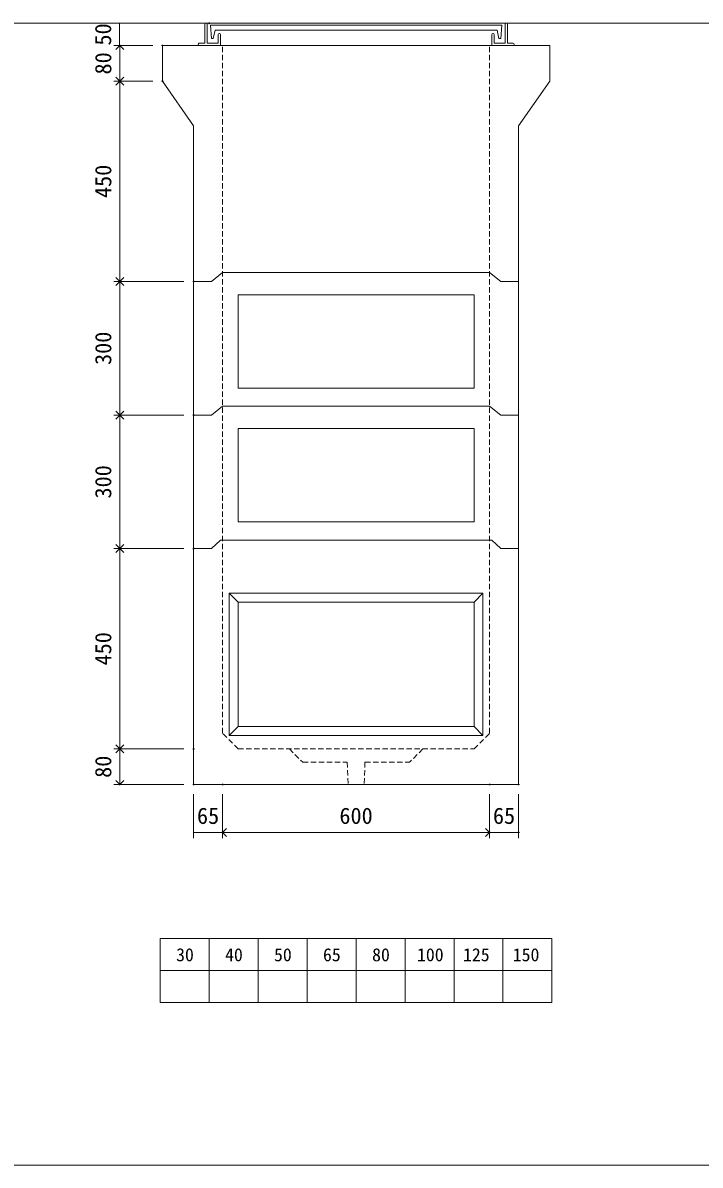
# Model space of a CAD drawing. Units: millimetres, scale not verified. Extents: x -4890 to 4890, y -2309 to 2309.
# Drawn here: x 1847 to 3368, y -1966 to 600 of the extents above; entities that cross this region are included whole.
import ezdxf
from ezdxf.enums import TextEntityAlignment as Align

# ---------------------------------------------------------------- set-up
doc = ezdxf.new("R2010")
doc.units = ezdxf.units.MM
doc.header["$LTSCALE"] = 10
doc.header["$PDMODE"] = 32
doc.header["$PDSIZE"] = 2
doc.linetypes.add('DASHED1', pattern=[1.8, 1.2, -0.6])
doc.linetypes.add('USER2', pattern=[50.8, 31.75, -6.35, 6.35, -6.35])
doc.layers.add('0-1_Defpoints', color=7, linetype='Continuous')
for name, color, linetype, lineweight in [('0-2_waku', 7, 'Continuous', 18), ('0-3_gaikei', 7, 'Continuous', 18), ('0-4_kakure', 7, 'DASHED1', 18), ('0-5_sunpou', 7, 'Continuous', 5), ('0-9_uchigawa', 6, 'Continuous', 18), ('0-B_futa', 3, 'Continuous', 18), ('0-C_GL', 4, 'Continuous', 18), ('0-E_文字１', 7, 'Continuous', 18), ('1-3_uchigawa2', 6, 'USER2', 18)]:
    doc.layers.add(name, color=color, linetype=linetype, lineweight=lineweight)
doc.styles.add('ＭＳ ゴシック', font='')
doc.styles.get('ＭＳ ゴシック').set_extended_font_data('MS Gothic')

# ---------------------------------------------------------------- blocks, each defined once
blk = doc.blocks.new('D81')
at = {"layer": '0-1_Defpoints'}
for p in [(3677.33, 1084.36), (3742.33, 1084.36), (3742.33, 976.89)]:
    blk.add_point(p, dxfattribs=at)
at = {"layer": '0-5_sunpou'}
for p, q in [((3677.33, 1062.36), (3677.33, 963.89)), ((3742.33, 1062.36), (3742.33, 963.89)), ((3677.33, 976.89), (3742.33, 976.89))]:
    blk.add_line(p, q, dxfattribs=at)
at = {"layer": '0-5_sunpou', "style": 'ＭＳ ゴシック'}
blk.add_text('65', height=36.66, dxfattribs=at).set_placement((3684.83, 984.89), align=Align.BOTTOM_LEFT)
blk = doc.blocks.new('_Open90')
at = {"layer": '0-5_sunpou'}
blk.add_line((0, 0), (-1, 0), dxfattribs=at)
blk.add_lwpolyline([(-0.5, 0.5), (0, 0), (-0.5, -0.5)], dxfattribs=at)
blk = doc.blocks.new('D82')
at = {"layer": '0-1_Defpoints'}
for p in [(3742.33, 1084.36), (4342.33, 1084.36), (4342.33, 976.89)]:
    blk.add_point(p, dxfattribs=at)
at = {"layer": '0-5_sunpou'}
for p, q in [((3742.33, 1062.36), (3742.33, 963.89)), ((4342.33, 1062.36), (4342.33, 963.89)), ((3760.33, 976.89), (4324.33, 976.89))]:
    blk.add_line(p, q, dxfattribs=at)
at = {"layer": '0-5_sunpou', "xscale": 18, "yscale": 18, "rotation": 180}
blk.add_blockref('_Open90', (3742.33, 976.89), dxfattribs=at)
at = {"layer": '0-5_sunpou', "xscale": 18, "yscale": 18}
blk.add_blockref('_Open90', (4342.33, 976.89), dxfattribs=at)
at = {"layer": '0-5_sunpou', "style": 'ＭＳ ゴシック'}
blk.add_text('600', height=36.66, dxfattribs=at).set_placement((4004.83, 984.89), align=Align.BOTTOM_LEFT)
blk = doc.blocks.new('D83')
at = {"layer": '0-1_Defpoints'}
for p in [(4342.33, 1084.36), (4407.33, 1084.36), (4407.33, 976.89)]:
    blk.add_point(p, dxfattribs=at)
at = {"layer": '0-5_sunpou'}
for p, q in [((4342.33, 1062.36), (4342.33, 963.89)), ((4407.33, 1062.36), (4407.33, 963.89)), ((4342.33, 976.89), (4407.33, 976.89))]:
    blk.add_line(p, q, dxfattribs=at)
at = {"layer": '0-5_sunpou', "style": 'ＭＳ ゴシック'}
blk.add_text('65', height=36.66, dxfattribs=at).set_placement((4349.83, 984.89), align=Align.BOTTOM_LEFT)
blk = doc.blocks.new('D52')
at = {"layer": '0-1_Defpoints'}
for p in [(3607.33, 2744.36), (3511.3, 2664.36), (3607.33, 2664.36)]:
    blk.add_point(p, dxfattribs=at)
at = {"layer": '0-5_sunpou'}
for p, q in [((3585.33, 2744.36), (3498.3, 2744.36)), ((3511.3, 2726.36), (3511.3, 2682.36)), ((3585.33, 2664.36), (3498.3, 2664.36))]:
    blk.add_line(p, q, dxfattribs=at)
at = {"layer": '0-5_sunpou', "xscale": 18, "yscale": 18}
for p, rotation in [((3511.3, 2744.36), 90), ((3511.3, 2664.36), 270)]:
    blk.add_blockref('_Open90', p, dxfattribs=dict(at, rotation=rotation))
at = {"layer": '0-5_sunpou', "style": 'ＭＳ ゴシック'}
blk.add_text('80', height=36.66, rotation=90, dxfattribs=at).set_placement((3503.3, 2679.36), align=Align.BOTTOM_LEFT)
blk = doc.blocks.new('D53')
at = {"layer": '0-1_Defpoints'}
for p in [(3607.33, 2664.36), (3511.3, 2214.36), (3677.33, 2214.36)]:
    blk.add_point(p, dxfattribs=at)
at = {"layer": '0-5_sunpou'}
for p, q in [((3585.33, 2664.36), (3498.3, 2664.36)), ((3511.3, 2646.36), (3511.3, 2232.36)), ((3655.33, 2214.36), (3498.3, 2214.36))]:
    blk.add_line(p, q, dxfattribs=at)
at = {"layer": '0-5_sunpou', "xscale": 18, "yscale": 18}
for p, rotation in [((3511.3, 2664.36), 90), ((3511.3, 2214.36), 270)]:
    blk.add_blockref('_Open90', p, dxfattribs=dict(at, rotation=rotation))
at = {"layer": '0-5_sunpou', "style": 'ＭＳ ゴシック'}
blk.add_text('450', height=36.66, rotation=90, dxfattribs=at).set_placement((3503.3, 2401.86), align=Align.BOTTOM_LEFT)
blk = doc.blocks.new('D54')
at = {"layer": '0-1_Defpoints'}
for p in [(3677.33, 2214.36), (3511.3, 1914.36), (3677.33, 1914.36)]:
    blk.add_point(p, dxfattribs=at)
at = {"layer": '0-5_sunpou'}
for p, q in [((3655.33, 2214.36), (3498.3, 2214.36)), ((3511.3, 2196.36), (3511.3, 1932.36)), ((3655.33, 1914.36), (3498.3, 1914.36))]:
    blk.add_line(p, q, dxfattribs=at)
at = {"layer": '0-5_sunpou', "xscale": 18, "yscale": 18}
for p, rotation in [((3511.3, 2214.36), 90), ((3511.3, 1914.36), 270)]:
    blk.add_blockref('_Open90', p, dxfattribs=dict(at, rotation=rotation))
at = {"layer": '0-5_sunpou', "style": 'ＭＳ ゴシック'}
blk.add_text('300', height=36.66, rotation=90, dxfattribs=at).set_placement((3503.3, 2026.86), align=Align.BOTTOM_LEFT)
blk = doc.blocks.new('D55')
at = {"layer": '0-1_Defpoints'}
for p in [(3677.33, 1164.36), (3511.3, 1084.36), (3677.33, 1084.36)]:
    blk.add_point(p, dxfattribs=at)
at = {"layer": '0-5_sunpou'}
for p, q in [((3655.33, 1164.36), (3498.3, 1164.36)), ((3511.3, 1146.36), (3511.3, 1102.36)), ((3655.33, 1084.36), (3498.3, 1084.36))]:
    blk.add_line(p, q, dxfattribs=at)
at = {"layer": '0-5_sunpou', "xscale": 18, "yscale": 18}
for p, rotation in [((3511.3, 1164.36), 90), ((3511.3, 1084.36), 270)]:
    blk.add_blockref('_Open90', p, dxfattribs=dict(at, rotation=rotation))
at = {"layer": '0-5_sunpou', "style": 'ＭＳ ゴシック'}
blk.add_text('80', height=36.66, rotation=90, dxfattribs=at).set_placement((3503.3, 1099.36), align=Align.BOTTOM_LEFT)
blk = doc.blocks.new('D65')
at = {"layer": '0-1_Defpoints'}
for p in [(3712.33, 2794.36), (3511.03, 2744.36), (3607.33, 2744.36)]:
    blk.add_point(p, dxfattribs=at)
at = {"layer": '0-5_sunpou'}
for p, q in [((3690.33, 2794.36), (3498.03, 2794.36)), ((3511.03, 2794.36), (3511.03, 2744.36)), ((3585.33, 2744.36), (3498.03, 2744.36))]:
    blk.add_line(p, q, dxfattribs=at)
at = {"layer": '0-5_sunpou', "style": 'ＭＳ ゴシック'}
blk.add_text('50', height=36.66, rotation=90, dxfattribs=at).set_placement((3503.03, 2744.36), align=Align.BOTTOM_LEFT)
blk = doc.blocks.new('D48')
at = {"layer": '0-1_Defpoints'}
for p in [(3677.33, 1914.36), (3511.3, 1614.36), (3677.33, 1614.36)]:
    blk.add_point(p, dxfattribs=at)
at = {"layer": '0-5_sunpou'}
for p, q in [((3655.33, 1914.36), (3498.3, 1914.36)), ((3511.3, 1896.36), (3511.3, 1632.36)), ((3655.33, 1614.36), (3498.3, 1614.36))]:
    blk.add_line(p, q, dxfattribs=at)
at = {"layer": '0-5_sunpou', "xscale": 18, "yscale": 18}
for p, rotation in [((3511.3, 1914.36), 90), ((3511.3, 1614.36), 270)]:
    blk.add_blockref('_Open90', p, dxfattribs=dict(at, rotation=rotation))
at = {"layer": '0-5_sunpou', "style": 'ＭＳ ゴシック'}
blk.add_text('300', height=36.66, rotation=90, dxfattribs=at).set_placement((3503.3, 1726.86), align=Align.BOTTOM_LEFT)
blk = doc.blocks.new('D49')
at = {"layer": '0-1_Defpoints'}
for p in [(3677.33, 1614.36), (3511.3, 1164.36), (3677.33, 1164.36)]:
    blk.add_point(p, dxfattribs=at)
at = {"layer": '0-5_sunpou'}
for p, q in [((3655.33, 1614.36), (3498.3, 1614.36)), ((3511.3, 1596.36), (3511.3, 1182.36)), ((3655.33, 1164.36), (3498.3, 1164.36))]:
    blk.add_line(p, q, dxfattribs=at)
at = {"layer": '0-5_sunpou', "xscale": 18, "yscale": 18}
for p, rotation in [((3511.3, 1614.36), 90), ((3511.3, 1164.36), 270)]:
    blk.add_blockref('_Open90', p, dxfattribs=dict(at, rotation=rotation))
at = {"layer": '0-5_sunpou', "style": 'ＭＳ ゴシック'}
blk.add_text('450', height=36.66, rotation=90, dxfattribs=at).set_placement((3503.3, 1351.86), align=Align.BOTTOM_LEFT)

msp = doc.modelspace()

# ---------------------------------------------------------------- linework, layer by layer
at = {"layer": '0-2_waku'}
for p, q in [((2155.33, -1456.81), (2155.33, -1600.81)), ((2155.33, -1456.81), (2155.33, -1600.81)), ((2155.33, -1456.81), (2155.33, -1600.81)), ((2155.33, -1456.81), (2155.33, -1600.81)), ((2155.33, -1456.81), (3035.33, -1456.81)), ((2265.33, -1456.81), (2265.33, -1600.81)), ((2375.33, -1456.81), (2375.33, -1600.81)), ((2375.33, -1456.81), (2375.33, -1600.81)), ((2485.33, -1456.81), (2485.33, -1600.81)), ((2595.33, -1456.81), (2595.33, -1600.81)), ((2705.33, -1456.81), (2705.33, -1600.81)), ((2815.33, -1456.81), (2815.33, -1600.81)), ((2925.33, -1456.81), (2925.33, -1600.81)), ((3035.33, -1456.81), (3035.33, -1600.81)), ((2155.33, -1528.81), (3035.33, -1528.81)), ((2155.33, -1600.81), (3035.33, -1600.81)), ((-1229.67, -1965.81), (4890.33, -1965.81)), ((-1229.67, -1965.81), (4890.33, -1965.81))]:
    msp.add_line(p, q, dxfattribs=at)
at = {"layer": '0-3_gaikei'}
for p, q in [((2160.33, 549.19), (2160.33, 469.19)), ((2160.33, 549.19), (2270.33, 549.19)), ((2160.33, 549.19), (2270.33, 549.19)), ((2160.33, 549.19), (2270.33, 549.19)), ((2160.33, 549.19), (3030.33, 549.19)), ((2160.33, 549.19), (2270.33, 549.19)), ((2160.33, 549.19), (3030.33, 549.19)), ((3030.33, 549.19), (2920.33, 549.19)), ((3030.33, 549.19), (2920.33, 549.19)), ((3030.33, 549.19), (2920.33, 549.19)), ((3030.33, 549.19), (2920.33, 549.19)), ((3030.33, 549.19), (2920.33, 549.19)), ((3030.33, 549.19), (2920.33, 549.19)), ((3030.33, 549.19), (3030.33, 469.19)), ((2160.33, 469.19), (2230.33, 369.19)), ((3030.33, 469.19), (2960.33, 369.19)), ((2230.33, 369.19), (2230.33, -1110.81)), ((2960.33, 369.19), (2960.33, -1110.81)), ((2270.33, 19.19), (2295.33, 39.19)), ((2295.33, 39.19), (2895.33, 39.19)), ((2895.33, 39.19), (2920.33, 19.19)), ((2230.33, 19.19), (2270.33, 19.19)), ((2230.33, 19.19), (2270.33, 19.19)), ((2960.33, 19.19), (2920.33, 19.19)), ((2230.33, -280.81), (2270.33, -280.81)), ((2230.33, -280.81), (2270.33, -280.81)), ((2270.33, -280.81), (2295.33, -260.81)), ((2895.33, -260.81), (2920.33, -280.81)), ((2960.33, -280.81), (2920.33, -280.81)), ((2290.33, -561.81), (2270.33, -580.81)), ((2290.33, -561.81), (2270.33, -580.81)), ((2290.33, -561.81), (2270.33, -580.81)), ((2290.33, -561.81), (2270.33, -580.81)), ((2290.33, -561.81), (2270.33, -580.81)), ((2290.33, -561.81), (2270.33, -580.81)), ((2290.33, -561.81), (2900.33, -561.81)), ((2290.33, -561.81), (2900.33, -561.81)), ((2920.33, -580.81), (2900.33, -561.81)), ((2920.33, -580.81), (2900.33, -561.81)), ((2230.33, -580.81), (2270.33, -580.81)), ((2230.33, -580.81), (2270.33, -580.81)), ((2230.33, -580.81), (2270.33, -580.81)), ((2230.33, -580.81), (2270.33, -580.81)), ((2230.33, -580.81), (2270.33, -580.81)), ((2230.33, -580.81), (2270.33, -580.81)), ((2920.33, -580.81), (2960.33, -580.81)), ((2960.33, -580.81), (2920.33, -580.81)), ((2960.33, -580.81), (2920.33, -580.81)), ((2960.33, -580.81), (2920.33, -580.81)), ((2920.33, -580.81), (2960.33, -580.81)), ((2960.33, -580.81), (2920.33, -580.81)), ((2960.33, -580.81), (2920.33, -580.81)), ((2960.33, -580.81), (2920.33, -580.81)), ((2230.33, -1110.81), (2960.33, -1110.81)), ((2230.33, -1110.81), (2960.33, -1110.81)), ((2230.33, -1110.81), (2960.33, -1110.81)), ((2230.33, -1110.81), (2960.33, -1110.81)), ((2230.33, -1110.81), (2960.33, -1110.81)), ((2230.33, -1110.81), (2960.33, -1110.81)), ((2230.33, -1110.81), (2960.33, -1110.81)), ((2230.33, -1110.81), (2960.33, -1110.81))]:
    msp.add_line(p, q, dxfattribs=at)
for points in [[(2920.33, 19.19), (2960.33, 19.19), (2920.33, 19.19)], [(2920.33, 19.19), (2960.33, 19.19), (2920.33, 19.19)], [(2920.33, -280.81), (2960.33, -280.81), (2920.33, -280.81)], [(2920.33, -280.81), (2960.33, -280.81), (2920.33, -280.81)], [(2920.33, -580.81), (2900.33, -561.81), (2920.33, -580.81)], [(2920.33, -580.81), (2900.33, -561.81), (2920.33, -580.81)], [(2920.33, -580.81), (2960.33, -580.81), (2920.33, -580.81)], [(2920.33, -580.81), (2960.33, -580.81), (2920.33, -580.81)]]:
    msp.add_lwpolyline(points, dxfattribs=at)
at = {"layer": '0-4_kakure', "lineweight": 5}
for p, q in [((2295.33, -995.81), (2295.33, 549.19)), ((2330.33, -1030.81), (2295.33, -995.81)), ((2330.33, -1030.81), (2860.33, -1030.81)), ((2445.33, -1030.81), (2475.33, -1060.81)), ((2745.33, -1030.81), (2715.33, -1060.81)), ((2615.33, -1060.81), (2613.33, -1110.81)), ((2615.33, -1060.81), (2715.33, -1060.81))]:
    msp.add_line(p, q, dxfattribs=at)
at = {"layer": '0-4_kakure', "linetype": 'Continuous'}
msp.add_line((2295.33, -260.81), (2895.33, -260.81), dxfattribs=at)
at = {"layer": '0-4_kakure', "lineweight": 5}
for points in [[(2860.33, -1030.81), (2895.33, -995.81), (2895.33, 549.19)], [(2475.33, -1060.81), (2575.33, -1060.81), (2577.33, -1110.81)]]:
    msp.add_lwpolyline(points, dxfattribs=at)
at = {"layer": '0-9_uchigawa'}
for p, q in [((2310.33, -680.81), (2310.33, -1000.81)), ((2310.33, -680.81), (2880.33, -680.81)), ((2310.33, -680.81), (2330.33, -700.81)), ((2860.33, -700.81), (2880.33, -680.81)), ((2880.33, -680.81), (2880.33, -1000.81)), ((2330.33, -700.81), (2330.33, -980.81)), ((2330.33, -700.81), (2330.33, -980.81)), ((2330.33, -700.81), (2860.33, -700.81)), ((2860.33, -700.81), (2860.33, -980.81)), ((2860.33, -700.81), (2860.33, -980.81)), ((2310.33, -1000.81), (2330.33, -980.81)), ((2330.33, -980.81), (2595.33, -980.81)), ((2595.33, -980.81), (2860.33, -980.81)), ((2880.33, -1000.81), (2860.33, -980.81)), ((2310.33, -1000.81), (2595.33, -1000.81)), ((2595.33, -1000.81), (2880.33, -1000.81))]:
    msp.add_line(p, q, dxfattribs=at)
at = {"layer": '0-B_futa'}
for p, q in [((2255.33, 597.19), (2255.33, 554.19)), ((2257.33, 599.19), (2260.33, 599.19)), ((2260.33, 599.19), (2260.33, 554.19)), ((2268.14, 594.69), (2922.47, 594.69)), ((2268.14, 594.69), (2270.63, 564.69)), ((2922.47, 594.69), (2920.22, 564.69)), ((2930.33, 599.19), (2930.33, 554.19)), ((2930.33, 599.19), (2933.33, 599.19)), ((2935.33, 597.19), (2935.33, 554.19)), ((2270.63, 564.69), (2274.34, 564.69)), ((2278.66, 583.69), (2274.34, 564.69)), ((2278.66, 583.69), (2912, 583.69)), ((2285.33, 574.19), (2285.33, 554.19)), ((2287.33, 576.19), (2288.33, 576.19)), ((2290.33, 574.19), (2290.33, 549.19)), ((2900.33, 574.19), (2900.33, 549.19)), ((2903.33, 576.19), (2902.33, 576.19)), ((2905.33, 574.19), (2905.33, 554.19)), ((2912, 583.69), (2916.32, 564.69)), ((2920.22, 564.69), (2916.32, 564.69)), ((2240.33, 552.19), (2240.33, 551.19)), ((2242.33, 554.19), (2255.33, 554.19)), ((2290.33, 549.19), (2242.33, 549.19)), ((2260.33, 554.19), (2285.33, 554.19)), ((2900.33, 549.19), (2948.33, 549.19)), ((2930.33, 554.19), (2905.33, 554.19)), ((2948.33, 554.19), (2935.33, 554.19)), ((2950.33, 552.19), (2950.33, 551.19))]:
    msp.add_line(p, q, dxfattribs=at)
for centre, start, end in [((2257.33, 597.19), 90, 180), ((2933.33, 597.19), 0, 90), ((2287.33, 574.19), 90, 180), ((2288.33, 574.19), 0, 90), ((2902.33, 574.19), 90, 180), ((2903.33, 574.19), 0, 90), ((2242.33, 552.19), 90, 180), ((2242.33, 551.19), 180, 270), ((2948.33, 552.19), 0, 90), ((2948.33, 551.19), 270, 0)]:
    msp.add_arc(centre, 2, start, end, dxfattribs=at)
at = {"layer": '0-C_GL'}
for p, q in [((-1229.68, 599.19), (4890.32, 599.19)), ((-1229.67, 599.19), (4890.33, 599.19))]:
    msp.add_line(p, q, dxfattribs=at)
at = {"layer": '1-3_uchigawa2'}
for p, q in [((2330.33, -10.81), (2595.33, -10.81)), ((2330.33, -10.81), (2330.33, -220.81)), ((2860.33, -10.81), (2595.33, -10.81)), ((2860.33, -10.81), (2860.33, -220.81)), ((2330.33, -220.81), (2595.33, -220.81)), ((2860.33, -220.81), (2595.33, -220.81)), ((2330.33, -310.81), (2595.33, -310.81)), ((2330.33, -310.81), (2330.33, -520.81)), ((2860.33, -310.81), (2595.33, -310.81)), ((2860.33, -310.81), (2860.33, -520.81)), ((2330.33, -520.81), (2595.33, -520.81)), ((2860.33, -520.81), (2595.33, -520.81))]:
    msp.add_line(p, q, dxfattribs=at)

# ---------------------------------------------------------------- block references
at = {"layer": '0-5_sunpou'}
for name in ['D65', 'D52', 'D53', 'D54', 'D48', 'D49', 'D55', 'D81', 'D82', 'D83']:
    msp.add_blockref(name, (-1447, -2195.17), dxfattribs=at)

# ---------------------------------------------------------------- texts
at = {"layer": '0-E_文字１', "style": 'ＭＳ ゴシック'}
for s, p in [('30', (2190.89, -1516.63)), ('40', (2300.89, -1516.63)), ('50', (2410.89, -1516.63)), ('65', (2520.89, -1516.63)), ('80', (2631.3, -1516.63)), ('100', (2732.18, -1516.63)), ('125', (2835.56, -1516.63)), ('150', (2947.33, -1516.63))]:
    msp.add_text(s, height=29.33, dxfattribs=at).set_placement(p, align=Align.BOTTOM_LEFT)

doc.saveas('drawing.dxf')
